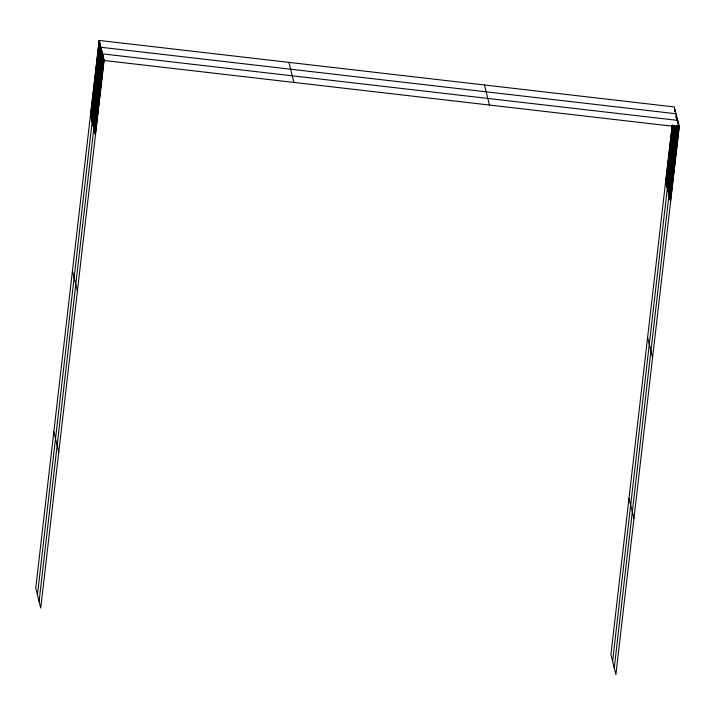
<?xml version="1.0" encoding="UTF-8"?>
<svg xmlns="http://www.w3.org/2000/svg" width="715" height="715" viewBox="0 0 715 715"><rect width="100%" height="100%" fill="white"/><g stroke="black" fill="none" stroke-linecap="round" stroke-linejoin="round"><path stroke-width="1.07" d="M99.108 40.433L35.75 588.016L40.728 608.063L104.086 60.48L99.108 40.433L674.272 106.937L679.25 126.984L615.892 674.567L610.914 654.52L672.118 125.536M90.653 115.437L99.26 41.059M90.805 116.053L99.412 41.676M90.966 116.679L99.573 42.292M91.118 117.296L99.725 42.909M91.27 117.912L99.877 43.535M91.422 118.529L100.029 44.151M91.583 119.155L100.189 44.768M91.735 119.771L100.341 45.394M91.886 120.388L100.493 46.01M92.038 121.014L100.645 46.627M37.439 594.835L100.797 47.253L675.961 113.757M92.342 122.229L100.949 47.851M92.494 122.837L101.101 48.45M92.646 123.436L101.253 49.049M92.789 124.035L101.396 49.657M92.941 124.633L101.548 50.256M93.093 125.241L101.7 50.854M93.245 125.84L101.843 51.462M93.388 126.439L101.995 52.061M93.54 127.038L102.147 52.66M93.692 127.645L102.299 53.259M39.084 601.449L102.442 53.866L677.606 120.37M93.987 128.843L102.594 54.465M94.139 129.451L102.745 55.064M94.291 130.05L102.889 55.663M94.434 130.648L103.04 56.271M94.586 131.247L103.192 56.869M94.738 131.855L103.344 57.468M94.88 132.454L103.487 58.076M95.032 133.053L103.639 58.675M95.184 133.651L103.791 59.273M95.336 134.259L103.943 59.872M665.817 181.941L672.395 125.062M665.969 182.557L672.556 125.679M666.121 183.183L672.833 125.205M666.282 183.8L672.985 125.831M674.629 111.603L674.889 109.422M666.434 184.416L673.137 126.448M666.586 185.042L673.423 125.974M666.738 185.659L673.575 126.591M666.898 186.275L673.852 126.117M667.05 186.901L674.013 126.734M667.202 187.518L674.29 126.26M612.603 661.339L674.567 125.786M667.506 188.742L674.719 126.385M667.658 189.341L674.996 125.894M676.006 117.144L676.265 114.954M667.801 189.94L675.148 126.501M676.158 117.743L676.408 115.562M667.953 190.539L675.425 126.001M668.105 191.146L675.568 126.609M668.257 191.745L675.845 126.117M668.4 192.344L675.997 126.716M676.756 120.156L677.007 117.966M668.552 192.943L676.274 126.224M676.908 120.755L677.159 118.565M668.704 193.55L676.551 125.733M668.847 194.149L676.694 126.332M614.248 667.953L676.971 125.84M669.151 195.356L677.123 126.439M677.498 123.159L677.757 120.969M669.303 195.955L677.4 125.947M677.65 123.758L677.909 121.568M669.446 196.553L677.552 126.546M669.598 197.152L677.82 126.055M669.749 197.76L677.972 126.653M669.892 198.359L678.499 123.972M670.044 198.958L678.651 124.58M670.196 199.556L678.803 125.179M670.348 200.164L678.955 125.777M670.491 200.763L679.098 126.385M104.086 60.48L679.25 126.984M665.665 181.324L670.643 201.362M647.593 337.48L652.572 357.518M628.977 498.364L633.964 518.411M484.466 84.996L489.444 105.034M288.914 62.384L293.892 82.422M90.501 114.82L95.479 134.858M72.43 270.976L77.417 291.014M53.822 431.86L58.8 451.907"/></g></svg>
